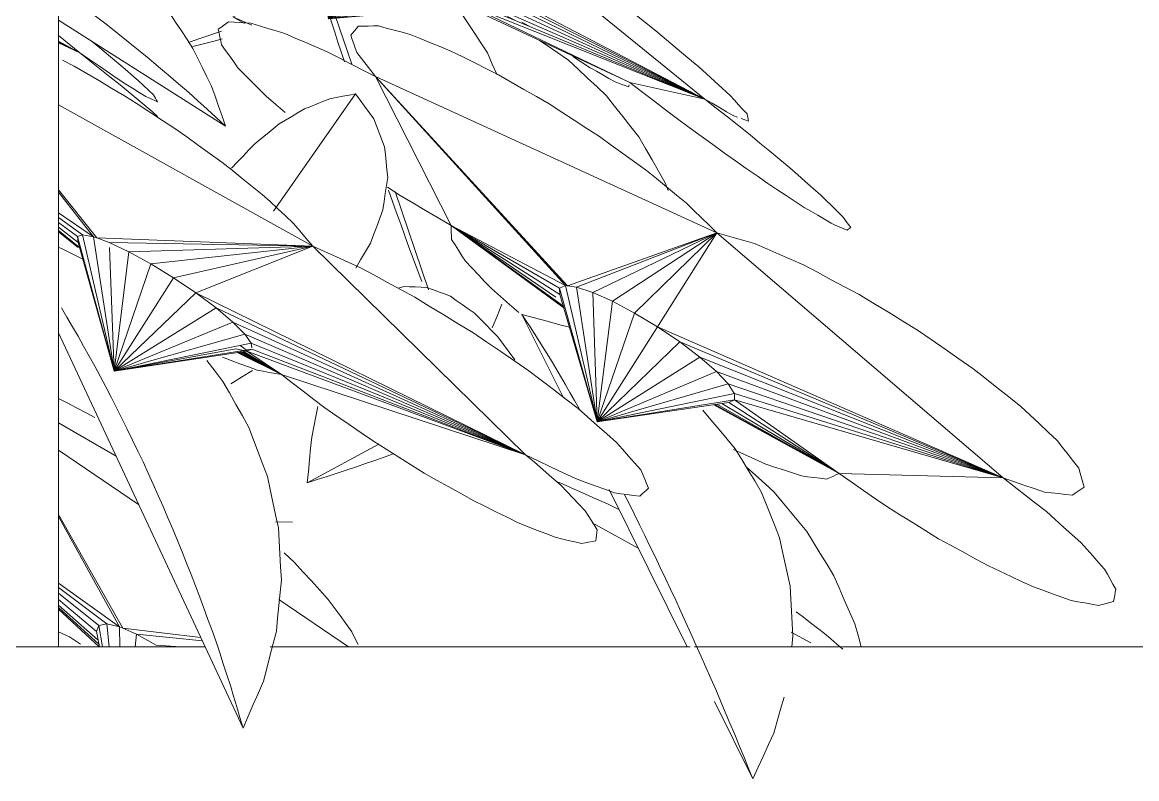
# Model space of a CAD drawing. Header units: metres. Extents: x 13.9 to 26.7, y -0.2 to 3.2.
# Drawn here: x 17.5654 to 17.6557, y 2.6321 to 2.6933 of the extents above; entities that cross this region are included whole.
import ezdxf

# ---------------------------------------------------------------- set-up
doc = ezdxf.new("R2010")
doc.units = ezdxf.units.M
for name, color, linetype, lineweight in [('Importações nas famílias', 10, 'Continuous', 5), ('Quadro estrutural', 7, 'Continuous', 5), ('Vegetação', 7, 'Continuous', 5)]:
    doc.layers.add(name, color=color, linetype=linetype, lineweight=lineweight)

# ---------------------------------------------------------------- blocks, each defined once
blk = doc.blocks.new('Tram - Tram-3151187-Corte 1')
at = {"layer": 'Quadro estrutural', "color": 10}
for p, q in [((17.580244, 2.642776), (17.568386, 2.642776)), ((17.619508, 2.642776), (17.58551, 2.642776)), ((18.025529, 2.642776), (17.61987, 2.642776))]:
    blk.add_line(p, q, dxfattribs=at)
blk = doc.blocks.new('Planta_pergolado_12200 - plantas pergolado_skp_Component_17-V1989-Corte 1')
at = {"layer": 'Importações nas famílias'}
for p, q in [((17.568386, 2.692283), (17.570103, 2.690874)), ((17.570103, 2.690874), (17.568386, 2.69181)), ((17.568386, 2.691784), (17.570103, 2.690874)), ((17.568386, 2.691755), (17.570103, 2.690874)), ((17.570103, 2.690874), (17.568386, 2.691725)), ((17.570103, 2.690874), (17.568386, 2.691699)), ((17.568386, 2.691679), (17.570103, 2.690874)), ((17.568386, 2.691669), (17.570103, 2.690874)), ((17.571032, 2.69183), (17.571735, 2.691265)), ((17.575951, 2.686113), (17.57639, 2.685721))]:
    blk.add_line(p, q, dxfattribs=at)
at = {"layer": 'Importações nas famílias', "flags": 128}
for points in [[(17.571735, 2.691265), (17.572416, 2.69069), (17.573098, 2.690115), (17.57378, 2.68954), (17.574461, 2.688965)], [(17.570103, 2.690874), (17.570917, 2.690223), (17.57173, 2.689572), (17.572543, 2.688922), (17.573357, 2.688271)], [(17.573289, 2.688684), (17.572493, 2.689231), (17.571696, 2.689779), (17.5709, 2.690326), (17.570103, 2.690874)], [(17.575451, 2.687322), (17.57491, 2.687663), (17.57437, 2.688003), (17.57383, 2.688343), (17.573289, 2.688684)], [(17.574461, 2.688965), (17.574862, 2.688591), (17.575262, 2.688217), (17.575662, 2.687843), (17.576063, 2.687469)], [(17.573357, 2.688271), (17.574005, 2.687731), (17.574654, 2.687192), (17.575302, 2.686652), (17.575951, 2.686113)], [(17.576402, 2.686906), (17.576164, 2.68701), (17.575926, 2.687114), (17.575688, 2.687218), (17.575451, 2.687322)], [(17.576063, 2.687469), (17.576148, 2.687328), (17.576232, 2.687187), (17.576317, 2.687047), (17.576402, 2.686906)]]:
    blk.add_lwpolyline(points, dxfattribs=at)
blk = doc.blocks.new('Planta_pergolado_12200 - plantas pergolado_skp_Component_16-V1990-Corte 1')
blk.add_blockref('Planta_pergolado_12200 - plantas pergolado_skp_Component_17-V1989-Corte 1', (0, 0))
blk = doc.blocks.new('Planta_pergolado_12200 - plantas pergolado_skp_Component_12-V2011-Corte 1')
at = {"layer": 'Importações nas famílias'}
for p, q in [((17.568607, 2.726008), (17.568832, 2.72522)), ((17.56964, 2.722029), (17.569772, 2.721202))]:
    blk.add_line(p, q, dxfattribs=at)
blk = doc.blocks.new('Planta_pergolado_12200 - plantas pergolado_skp_Component_12-V2012-Corte 1')
at = {"layer": 'Importações nas famílias'}
blk.add_line((17.581584, 2.692618), (17.578867, 2.691705), dxfattribs=at)
at = {"layer": 'Importações nas famílias', "flags": 128}
for points in [[(17.585275, 2.705371), (17.5859, 2.705496), (17.586525, 2.70562), (17.58715, 2.705745)], [(17.582904, 2.704231), (17.583497, 2.704516), (17.584089, 2.704801), (17.584682, 2.705086), (17.585275, 2.705371)], [(17.580717, 2.702476), (17.581263, 2.702915), (17.58181, 2.703354), (17.582357, 2.703793), (17.582904, 2.704231)], [(17.578765, 2.700147), (17.579253, 2.700729), (17.579741, 2.701311), (17.580229, 2.701894), (17.580717, 2.702476)], [(17.577096, 2.697298), (17.577513, 2.69801), (17.577931, 2.698722), (17.578348, 2.699435), (17.578765, 2.700147)], [(17.576421, 2.695647), (17.576758, 2.696473), (17.577096, 2.697298)], [(17.581636, 2.691993), (17.580979, 2.691829), (17.580113, 2.691613), (17.579247, 2.691397)]]:
    blk.add_lwpolyline(points, dxfattribs=at)
blk = doc.blocks.new('Planta_pergolado_12200 - plantas pergolado_skp_Component_12-V2013-Corte 1')
at = {"layer": 'Importações nas famílias'}
for p, q in [((17.587747, 2.702772), (17.588584, 2.702475)), ((17.589484, 2.697674), (17.588, 2.70203)), ((17.590008, 2.694879), (17.58981, 2.69551)), ((17.592114, 2.689955), (17.590773, 2.693889)), ((17.595413, 2.678831), (17.595092, 2.679739)), ((17.598336, 2.671689), (17.595625, 2.679648))]:
    blk.add_line(p, q, dxfattribs=at)
at = {"layer": 'Importações nas famílias', "flags": 128}
for points in [[(17.588, 2.70181), (17.587886, 2.702242), (17.587747, 2.702772)], [(17.588304, 2.700653), (17.588165, 2.701182), (17.588026, 2.701712)], [(17.588994, 2.698223), (17.588821, 2.69883), (17.588649, 2.699438), (17.588476, 2.700045), (17.588304, 2.700653)], [(17.58981, 2.69551), (17.589606, 2.696188), (17.589402, 2.696866), (17.589198, 2.697545), (17.588994, 2.698223)], [(17.600948, 2.694151), (17.601486, 2.693329), (17.602024, 2.692506), (17.602562, 2.691684), (17.6031, 2.690862)], [(17.590742, 2.692543), (17.590509, 2.693284), (17.590315, 2.693902)], [(17.591521, 2.690152), (17.591261, 2.690949), (17.591001, 2.691746), (17.590742, 2.692543)], [(17.6031, 2.690862), (17.603493, 2.689961), (17.603878, 2.68908)], [(17.596751, 2.675134), (17.596417, 2.676058), (17.596082, 2.676982), (17.595747, 2.677907), (17.595413, 2.678831)], [(17.597785, 2.67234), (17.59744, 2.673271), (17.597096, 2.674202), (17.596751, 2.675134)], [(17.604276, 2.670511), (17.603883, 2.669554), (17.603489, 2.668597)]]:
    blk.add_lwpolyline(points, dxfattribs=at)
blk = doc.blocks.new('Planta_pergolado_12200 - plantas pergolado_skp_Component_12-V2014-Corte 1')
at = {"layer": 'Importações nas famílias'}
for p, q in [((17.583437, 2.69324), (17.58248, 2.693792)), ((17.617485, 2.680351), (17.617731, 2.679718))]:
    blk.add_line(p, q, dxfattribs=at)
at = {"layer": 'Importações nas famílias', "flags": 128}
for points in [[(17.586325, 2.695208), (17.587329, 2.695404), (17.588333, 2.695599), (17.589337, 2.695795)], [(17.58248, 2.693792), (17.583441, 2.694146), (17.584402, 2.6945), (17.585364, 2.694854), (17.586325, 2.695208)], [(17.584018, 2.69312), (17.583342, 2.693415), (17.58248, 2.693792)], [(17.607328, 2.69187), (17.60794, 2.691452), (17.608803, 2.690861), (17.609666, 2.690271)], [(17.609666, 2.690271), (17.610435, 2.68955), (17.611204, 2.68883), (17.611973, 2.68811), (17.612742, 2.687389)], [(17.612742, 2.687389), (17.613399, 2.686556), (17.614056, 2.685723), (17.614712, 2.68489), (17.615369, 2.684057)], [(17.615369, 2.684057), (17.615898, 2.683131), (17.616427, 2.682204), (17.616956, 2.681278), (17.617485, 2.680351)]]:
    blk.add_lwpolyline(points, dxfattribs=at)
blk = doc.blocks.new('Planta_pergolado_12200 - plantas pergolado_skp_Component_12-V2015-Corte 1')
at = {"layer": 'Importações nas famílias'}
blk.add_line((17.568386, 2.71675), (17.572851, 2.72131), dxfattribs=at)
at = {"layer": 'Importações nas famílias', "flags": 128}
for points in [[(17.570132, 2.721008), (17.570811, 2.721083), (17.571491, 2.721159), (17.572171, 2.721235), (17.572851, 2.72131)], [(17.572851, 2.72131), (17.573012, 2.720779), (17.573172, 2.720247), (17.573332, 2.719716), (17.573493, 2.719185)], [(17.568771, 2.72065), (17.569451, 2.720829), (17.570132, 2.721008)], [(17.573493, 2.719185), (17.573499, 2.718599), (17.573506, 2.718013), (17.573512, 2.717427), (17.573519, 2.716841)], [(17.573519, 2.716841), (17.573371, 2.716215), (17.573224, 2.715588), (17.573076, 2.714961), (17.572928, 2.714335)], [(17.572928, 2.714335), (17.57263, 2.713682), (17.572332, 2.713029), (17.572034, 2.712377), (17.571736, 2.711724)], [(17.571736, 2.711724), (17.571294, 2.711061), (17.570852, 2.710397), (17.57041, 2.709734), (17.569969, 2.70907)], [(17.569969, 2.70907), (17.569393, 2.708412), (17.568818, 2.707753)]]:
    blk.add_lwpolyline(points, dxfattribs=at)
blk = doc.blocks.new('Planta_pergolado_12200 - plantas pergolado_skp_Component_17-V2016-Corte 1')
at = {"layer": 'Importações nas famílias'}
for p, q in [((17.568867, 2.725233), (17.569533, 2.72481)), ((17.570983, 2.721064), (17.570239, 2.721668)), ((17.574603, 2.718157), (17.573659, 2.718892)), ((17.594874, 2.708185), (17.578522, 2.718844)), ((17.588219, 2.704796), (17.577819, 2.7168)), ((17.577825, 2.716818), (17.588318, 2.704759)), ((17.588318, 2.704759), (17.594874, 2.708185)), ((17.588711, 2.704613), (17.594874, 2.708185)), ((17.58962, 2.704094), (17.594874, 2.708185)), ((17.590886, 2.703276), (17.594874, 2.708185)), ((17.592422, 2.702214), (17.594874, 2.708185)), ((17.594123, 2.70098), (17.594874, 2.708185)), ((17.594874, 2.708185), (17.620696, 2.687125)), ((17.588, 2.704961), (17.58818, 2.704632)), ((17.58818, 2.704632), (17.588219, 2.704796)), ((17.588595, 2.704132), (17.588216, 2.704796)), ((17.590243, 2.693621), (17.588219, 2.704796)), ((17.590173, 2.693998), (17.58818, 2.704632)), ((17.588595, 2.704132), (17.58818, 2.704632)), ((17.588318, 2.704759), (17.588711, 2.704613)), ((17.590184, 2.693998), (17.588595, 2.704132)), ((17.590243, 2.693621), (17.588711, 2.704613)), ((17.588711, 2.704613), (17.58962, 2.704094)), ((17.590243, 2.693621), (17.58962, 2.704094)), ((17.58962, 2.704094), (17.590886, 2.703276)), ((17.590243, 2.693621), (17.590886, 2.703276)), ((17.590886, 2.703276), (17.592422, 2.702214)), ((17.590243, 2.693621), (17.592422, 2.702214)), ((17.592422, 2.702214), (17.594123, 2.70098)), ((17.590243, 2.693621), (17.594123, 2.70098)), ((17.620696, 2.687125), (17.594123, 2.70098)), ((17.595874, 2.699658), (17.594123, 2.70098)), ((17.590243, 2.693621), (17.595874, 2.699658)), ((17.597555, 2.698339), (17.595874, 2.699658)), ((17.595874, 2.699658), (17.620696, 2.687125)), ((17.590243, 2.693621), (17.597555, 2.698339)), ((17.599052, 2.697113), (17.597555, 2.698339)), ((17.597555, 2.698339), (17.620696, 2.687125)), ((17.590243, 2.693621), (17.599052, 2.697113)), ((17.620696, 2.687125), (17.599052, 2.697113)), ((17.600262, 2.696062), (17.599052, 2.697113)), ((17.590243, 2.693621), (17.600262, 2.696062)), ((17.620696, 2.687125), (17.600262, 2.696062)), ((17.600934, 2.695421), (17.600262, 2.696062)), ((17.601103, 2.69526), (17.590243, 2.693621)), ((17.601103, 2.69526), (17.601518, 2.694759)), ((17.601103, 2.69526), (17.620696, 2.687125)), ((17.590243, 2.693621), (17.601518, 2.694759)), ((17.590243, 2.693621), (17.601479, 2.694595)), ((17.601518, 2.694759), (17.601479, 2.694595)), ((17.614618, 2.688474), (17.601479, 2.694595)), ((17.601518, 2.694759), (17.614618, 2.688474)), ((17.601518, 2.694759), (17.620696, 2.687125)), ((17.603607, 2.69422), (17.602834, 2.694623)), ((17.605317, 2.69351), (17.604734, 2.693826)), ((17.606488, 2.693024), (17.605874, 2.693367)), ((17.614618, 2.688474), (17.620696, 2.687125)), ((17.623352, 2.685659), (17.623058, 2.685762))]:
    blk.add_line(p, q, dxfattribs=at)
at = {"layer": 'Importações nas famílias', "flags": 128}
for points in [[(17.568996, 2.726626), (17.56917, 2.726601), (17.569343, 2.726576), (17.569516, 2.726552), (17.56969, 2.726527)], [(17.569315, 2.725957), (17.569235, 2.726125), (17.569156, 2.726292), (17.569076, 2.726459), (17.568996, 2.726626)], [(17.56969, 2.726527), (17.570104, 2.726312), (17.570519, 2.726097), (17.570934, 2.725882)], [(17.570625, 2.724568), (17.570298, 2.724915), (17.56997, 2.725263), (17.569643, 2.72561), (17.569315, 2.725957)], [(17.569533, 2.72481), (17.570359, 2.724245), (17.571185, 2.72368), (17.572011, 2.723115)], [(17.572284, 2.723055), (17.571731, 2.723559), (17.571178, 2.724063), (17.570625, 2.724568)], [(17.570239, 2.721668), (17.569532, 2.722274), (17.568825, 2.722879)], [(17.57888, 2.720647), (17.579794, 2.719996), (17.580708, 2.719344)], [(17.580708, 2.719344), (17.581676, 2.718625), (17.582643, 2.717906), (17.583611, 2.717187), (17.584578, 2.716468)], [(17.58035, 2.71377), (17.579379, 2.714496), (17.578409, 2.715223), (17.577438, 2.71595)], [(17.584578, 2.716468), (17.585534, 2.71573), (17.586489, 2.714992), (17.587444, 2.714255), (17.5884, 2.713517)], [(17.5884, 2.713517), (17.589278, 2.71281), (17.590155, 2.712104), (17.591033, 2.711398), (17.591911, 2.710692)], [(17.591911, 2.710692), (17.592652, 2.710065), (17.593392, 2.709438), (17.594133, 2.708812), (17.594874, 2.708185)], [(17.594874, 2.708185), (17.595382, 2.707912), (17.59589, 2.707638), (17.596399, 2.707364), (17.596907, 2.707091)], [(17.596907, 2.707091), (17.597678, 2.706599), (17.598449, 2.706107), (17.59922, 2.705615), (17.599991, 2.705122)], [(17.599991, 2.705122), (17.600959, 2.704454), (17.601927, 2.703785), (17.602894, 2.703117), (17.603862, 2.702448)], [(17.603862, 2.702448), (17.604944, 2.70166), (17.606026, 2.700872), (17.607108, 2.700085), (17.60819, 2.699297)], [(17.60819, 2.699297), (17.609293, 2.698457), (17.610397, 2.697617), (17.6115, 2.696777), (17.612604, 2.695937)], [(17.612604, 2.695937), (17.613634, 2.695117), (17.614665, 2.694297), (17.615696, 2.693477), (17.616727, 2.692657)], [(17.616727, 2.692657), (17.617597, 2.691927), (17.618467, 2.691196), (17.619337, 2.690466), (17.620207, 2.689736)], [(17.611425, 2.689667), (17.610723, 2.69012), (17.610021, 2.690574)], [(17.613442, 2.688517), (17.612937, 2.688804), (17.612433, 2.689092), (17.611929, 2.689379), (17.611425, 2.689667)], [(17.620207, 2.689736), (17.620842, 2.689158), (17.621477, 2.68858), (17.622112, 2.688002), (17.622747, 2.687424)], [(17.614531, 2.68811), (17.614259, 2.688212), (17.613986, 2.688313), (17.613714, 2.688415), (17.613442, 2.688517)], [(17.614574, 2.688292), (17.614553, 2.688201), (17.614531, 2.68811)], [(17.618491, 2.685528), (17.617523, 2.686265), (17.616554, 2.687001), (17.615586, 2.687737), (17.614618, 2.688474)], [(17.620696, 2.687125), (17.621612, 2.6864), (17.622529, 2.685675), (17.623445, 2.68495), (17.624361, 2.684225)], [(17.623058, 2.685762), (17.622467, 2.686103), (17.621877, 2.686443), (17.621286, 2.686784), (17.620696, 2.687125)], [(17.622747, 2.687424), (17.623092, 2.687048), (17.623438, 2.686671), (17.623783, 2.686295), (17.624129, 2.685919)], [(17.624129, 2.685919), (17.624156, 2.685776), (17.624182, 2.685634), (17.624209, 2.685491), (17.624236, 2.685348)], [(17.622307, 2.682738), (17.621353, 2.683435), (17.620399, 2.684133), (17.619445, 2.684831), (17.618491, 2.685528)], [(17.624236, 2.685348), (17.623941, 2.685452), (17.623647, 2.685555)], [(17.624361, 2.684225), (17.625164, 2.683561), (17.625966, 2.682897), (17.626768, 2.682233), (17.62757, 2.681569)], [(17.625806, 2.680292), (17.624931, 2.680903), (17.624056, 2.681515), (17.623181, 2.682126), (17.622307, 2.682738)], [(17.62757, 2.681569), (17.628203, 2.681012), (17.628837, 2.680454), (17.62947, 2.679896), (17.630103, 2.679338)], [(17.628749, 2.678358), (17.628013, 2.678841), (17.627277, 2.679325), (17.626542, 2.679809), (17.625806, 2.680292)], [(17.630103, 2.679338), (17.630525, 2.678924), (17.630946, 2.678511), (17.631367, 2.678097), (17.631788, 2.677683)], [(17.630937, 2.677067), (17.63039, 2.67739), (17.629843, 2.677713), (17.629296, 2.678035), (17.628749, 2.678358)], [(17.63222, 2.676508), (17.631899, 2.676648), (17.631578, 2.676788), (17.631258, 2.676927), (17.630937, 2.677067)], [(17.631788, 2.677683), (17.631969, 2.677442), (17.632149, 2.677201), (17.63233, 2.676959), (17.63251, 2.676718)], [(17.63251, 2.676718), (17.632438, 2.676665), (17.632365, 2.676613), (17.632292, 2.67656), (17.63222, 2.676508)]]:
    blk.add_lwpolyline(points, dxfattribs=at)
blk = doc.blocks.new('Planta_pergolado_12200 - plantas pergolado_skp_Component_16-V2017-Corte 1')
for name in ['Planta_pergolado_12200 - plantas pergolado_skp_Component_17-V2016-Corte 1', 'Planta_pergolado_12200 - plantas pergolado_skp_Component_12-V2011-Corte 1', 'Planta_pergolado_12200 - plantas pergolado_skp_Component_12-V2015-Corte 1', 'Planta_pergolado_12200 - plantas pergolado_skp_Component_12-V2012-Corte 1', 'Planta_pergolado_12200 - plantas pergolado_skp_Component_12-V2013-Corte 1', 'Planta_pergolado_12200 - plantas pergolado_skp_Component_12-V2014-Corte 1']:
    blk.add_blockref(name, (0, 0))
blk = doc.blocks.new('Planta_pergolado_12200 - plantas pergolado_skp_-3067464-Corte 1')
for name in ['Planta_pergolado_12200 - plantas pergolado_skp_Component_16-V2017-Corte 1', 'Planta_pergolado_12200 - plantas pergolado_skp_Component_16-V1990-Corte 1']:
    blk.add_blockref(name, (0, 0))
blk = doc.blocks.new('Planta_pergolado_12200 - plantas pergolado_skp_-3067465-Corte 1')
blk.add_blockref('Planta_pergolado_12200 - plantas pergolado_skp_-3067464-Corte 1', (0, 0))
blk = doc.blocks.new('Planta_pergolado_12200 - plantas pergolado_skp_Component_12-V2410-Corte 1')
at = {"layer": 'Importações nas famílias'}
for p, q in [((17.568386, 2.643978), (17.569279, 2.643564)), ((17.569279, 2.643564), (17.570168, 2.64298))]:
    blk.add_line(p, q, dxfattribs=at)
blk = doc.blocks.new('Planta_pergolado_12200 - plantas pergolado_skp_Component_17-V2411-Corte 1')
at = {"layer": 'Importações nas famílias'}
for p, q in [((17.574867, 2.654296), (17.568386, 2.658694)), ((17.568386, 2.653488), (17.573596, 2.644266)), ((17.573321, 2.644385), (17.568386, 2.653307)), ((17.586644, 2.65037), (17.587481, 2.649585)), ((17.568386, 2.64793), (17.573321, 2.644385)), ((17.568386, 2.647563), (17.572285, 2.644624)), ((17.571648, 2.644492), (17.568386, 2.647098)), ((17.571456, 2.644), (17.568386, 2.6466)), ((17.571595, 2.643292), (17.568386, 2.646149)), ((17.591845, 2.642776), (17.586227, 2.646588)), ((17.571659, 2.642965), (17.568386, 2.645945)), ((17.57166, 2.642776), (17.568386, 2.645801)), ((17.571456, 2.644), (17.571648, 2.644492)), ((17.571648, 2.644492), (17.572285, 2.644624)), ((17.571941, 2.642776), (17.571648, 2.644492)), ((17.572492, 2.642776), (17.572285, 2.644624)), ((17.572285, 2.644624), (17.573321, 2.644385)), ((17.573354, 2.642776), (17.573321, 2.644385)), ((17.573321, 2.644385), (17.573596, 2.644266)), ((17.571696, 2.642776), (17.571456, 2.644)), ((17.573596, 2.644266), (17.574687, 2.643793)), ((17.573596, 2.644266), (17.579903, 2.643506)), ((17.574576, 2.642776), (17.574687, 2.643793)), ((17.574687, 2.643793), (17.57629, 2.642888)), ((17.574687, 2.643793), (17.580023, 2.643249)), ((17.57629, 2.642888), (17.578216, 2.642776))]:
    blk.add_line(p, q, dxfattribs=at)
at = {"layer": 'Importações nas famílias', "flags": 128}
for points in [[(17.587481, 2.649585), (17.588163, 2.648841), (17.588846, 2.648096), (17.589528, 2.647351), (17.59021, 2.646607)], [(17.59021, 2.646607), (17.59069, 2.645953), (17.591171, 2.645299), (17.591651, 2.644644), (17.592132, 2.64399)], [(17.592132, 2.64399), (17.592378, 2.643471), (17.592624, 2.642952)]]:
    blk.add_lwpolyline(points, dxfattribs=at)
blk = doc.blocks.new('Planta_pergolado_12200 - plantas pergolado_skp_Component_16-V2412-Corte 1')
for name in ['Planta_pergolado_12200 - plantas pergolado_skp_Component_17-V2411-Corte 1', 'Planta_pergolado_12200 - plantas pergolado_skp_Component_12-V2410-Corte 1']:
    blk.add_blockref(name, (0, 0))
blk = doc.blocks.new('Planta_pergolado_12200 - plantas pergolado_skp_-3067418-Corte 1')
at = {"layer": 'Importações nas famílias'}
blk.add_line((17.585947, 2.652898), (17.587325, 2.652865), dxfattribs=at)
blk.add_blockref('Planta_pergolado_12200 - plantas pergolado_skp_Component_16-V2412-Corte 1', (0, 0))
blk = doc.blocks.new('Planta_pergolado_12200 - plantas pergolado_skp_Component_12-V2509-Corte 1')
at = {"layer": 'Importações nas famílias'}
for p, q in [((17.568395, 2.675095), (17.56863, 2.675017)), ((17.583319, 2.636187), (17.568386, 2.668184))]:
    blk.add_line(p, q, dxfattribs=at)
at = {"layer": 'Importações nas famílias', "flags": 128}
for points in [[(17.56863, 2.675017), (17.569586, 2.674535), (17.57034, 2.674155)], [(17.569963, 2.667926), (17.569511, 2.668688), (17.569059, 2.669451), (17.568607, 2.670213)], [(17.571757, 2.664678), (17.571309, 2.66549), (17.57086, 2.666302), (17.570412, 2.667114), (17.569963, 2.667926)], [(17.580379, 2.665952), (17.581036, 2.665105), (17.581693, 2.664258)], [(17.573516, 2.661269), (17.573076, 2.662121), (17.572636, 2.662973), (17.572197, 2.663825), (17.571757, 2.664678)], [(17.581693, 2.664258), (17.582216, 2.663326), (17.582739, 2.662394), (17.583262, 2.661462), (17.583785, 2.66053)], [(17.575221, 2.657736), (17.574794, 2.658619), (17.574368, 2.659502), (17.573942, 2.660385), (17.573516, 2.661269)], [(17.583785, 2.66053), (17.584161, 2.659534), (17.584538, 2.658539), (17.584915, 2.657543), (17.585291, 2.656548)], [(17.576852, 2.654119), (17.576444, 2.655023), (17.576036, 2.655928), (17.575629, 2.656832), (17.575221, 2.657736)], [(17.585291, 2.656548), (17.585512, 2.655512), (17.585734, 2.654476), (17.585955, 2.653441), (17.586176, 2.652405)], [(17.578393, 2.650458), (17.578008, 2.651374), (17.577623, 2.652289), (17.577237, 2.653204), (17.576852, 2.654119)], [(17.586176, 2.652405), (17.586237, 2.651354), (17.586298, 2.650303), (17.586359, 2.649251), (17.58642, 2.6482)], [(17.579825, 2.646794), (17.579467, 2.64771), (17.579109, 2.648626), (17.578751, 2.649542), (17.578393, 2.650458)], [(17.58642, 2.6482), (17.586319, 2.647158), (17.586218, 2.646115), (17.586117, 2.645073), (17.586016, 2.644031)], [(17.581133, 2.643168), (17.580806, 2.644074), (17.580479, 2.644981), (17.580152, 2.645888), (17.579825, 2.646794)], [(17.586016, 2.644031), (17.585756, 2.643022), (17.585495, 2.642013), (17.585235, 2.641004), (17.584974, 2.639995)], [(17.582302, 2.639619), (17.582009, 2.640506), (17.581717, 2.641393), (17.581425, 2.64228), (17.581133, 2.643168)], [(17.584974, 2.639995), (17.58456, 2.639043), (17.584146, 2.638091), (17.583733, 2.637139), (17.583319, 2.636187)], [(17.583319, 2.636187), (17.583064, 2.637045), (17.58281, 2.637903), (17.582556, 2.638761), (17.582302, 2.639619)]]:
    blk.add_lwpolyline(points, dxfattribs=at)
blk = doc.blocks.new('Planta_pergolado_12200 - plantas pergolado_skp_Component_12-V2510-Corte 1')
at = {"layer": 'Importações nas famílias'}
for p, q in [((17.571317, 2.661327), (17.570608, 2.661725)), ((17.573049, 2.658193), (17.568386, 2.660912))]:
    blk.add_line(p, q, dxfattribs=at)
at = {"layer": 'Importações nas famílias', "flags": 128}
blk.add_lwpolyline([(17.570608, 2.661725), (17.56984, 2.662127), (17.569072, 2.662528), (17.568386, 2.662886)], dxfattribs=at)
blk = doc.blocks.new('Planta_pergolado_12200 - plantas pergolado_skp_Component_17-V2511-Corte 1')
at = {"layer": 'Importações nas famílias'}
for p, q in [((17.568699, 2.690285), (17.569648, 2.68979)), ((17.588971, 2.675203), (17.568386, 2.686653)), ((17.568386, 2.679763), (17.571471, 2.675886)), ((17.571215, 2.675981), (17.568386, 2.679586)), ((17.568386, 2.677911), (17.571215, 2.675981)), ((17.568386, 2.677536), (17.570333, 2.676143)), ((17.569905, 2.675984), (17.568386, 2.677125)), ((17.569957, 2.675516), (17.568386, 2.676748)), ((17.570073, 2.675104), (17.568386, 2.676469)), ((17.569957, 2.675095), (17.568386, 2.676378)), ((17.569905, 2.675984), (17.570333, 2.676143)), ((17.572887, 2.665102), (17.569905, 2.675984)), ((17.569957, 2.675516), (17.569905, 2.675984)), ((17.572887, 2.665102), (17.570333, 2.676143)), ((17.570333, 2.676143), (17.571215, 2.675981)), ((17.572887, 2.665102), (17.571215, 2.675981)), ((17.571215, 2.675981), (17.571471, 2.675886)), ((17.572887, 2.665102), (17.569957, 2.675516)), ((17.571471, 2.675886), (17.572488, 2.675508)), ((17.571471, 2.675886), (17.588971, 2.675203)), ((17.572488, 2.675508), (17.574067, 2.674758)), ((17.572488, 2.675508), (17.588971, 2.675203)), ((17.572887, 2.665102), (17.572504, 2.675095)), ((17.574067, 2.674758), (17.588971, 2.675203)), ((17.575844, 2.673781), (17.588971, 2.675203)), ((17.577698, 2.672645), (17.588971, 2.675203)), ((17.579503, 2.671425), (17.588971, 2.675203)), ((17.588971, 2.675203), (17.606195, 2.658321)), ((17.572887, 2.665102), (17.574067, 2.674758)), ((17.574067, 2.674758), (17.575844, 2.673781)), ((17.572887, 2.665102), (17.575844, 2.673781)), ((17.575844, 2.673781), (17.577698, 2.672645)), ((17.572887, 2.665102), (17.577698, 2.672645)), ((17.577698, 2.672645), (17.579503, 2.671425)), ((17.572887, 2.665102), (17.579503, 2.671425)), ((17.606195, 2.658321), (17.579503, 2.671425)), ((17.581135, 2.670206), (17.579503, 2.671425)), ((17.572887, 2.665102), (17.581135, 2.670206)), ((17.582483, 2.669071), (17.581135, 2.670206)), ((17.581135, 2.670206), (17.606195, 2.658321)), ((17.572887, 2.665102), (17.582483, 2.669071)), ((17.583456, 2.668097), (17.582483, 2.669071)), ((17.582483, 2.669071), (17.606195, 2.658321)), ((17.572887, 2.665102), (17.583456, 2.668097)), ((17.606195, 2.658321), (17.583456, 2.668097)), ((17.583987, 2.66735), (17.583456, 2.668097)), ((17.572887, 2.665102), (17.583987, 2.66735)), ((17.583685, 2.666749), (17.583094, 2.667169)), ((17.606195, 2.658321), (17.583987, 2.66735)), ((17.584029, 2.666975), (17.583987, 2.66735)), ((17.572887, 2.665102), (17.58273, 2.666885)), ((17.58404, 2.666881), (17.572887, 2.665102)), ((17.572887, 2.665102), (17.583611, 2.666722)), ((17.583611, 2.666722), (17.58273, 2.666885)), ((17.586422, 2.664808), (17.582852, 2.666608)), ((17.586422, 2.664808), (17.582902, 2.666615)), ((17.586422, 2.664808), (17.582904, 2.666615)), ((17.586422, 2.664808), (17.582997, 2.666629)), ((17.586422, 2.664808), (17.583102, 2.666645)), ((17.586422, 2.664808), (17.583144, 2.666652)), ((17.586422, 2.664808), (17.583208, 2.666661)), ((17.586422, 2.664808), (17.58331, 2.666677)), ((17.586422, 2.664808), (17.583352, 2.666683)), ((17.58404, 2.666881), (17.583611, 2.666722)), ((17.583611, 2.666722), (17.586422, 2.664808)), ((17.583611, 2.666722), (17.606195, 2.658321)), ((17.58404, 2.666881), (17.606195, 2.658321)), ((17.586422, 2.664808), (17.606195, 2.658321))]:
    blk.add_line(p, q, dxfattribs=at)
at = {"layer": 'Importações nas famílias', "flags": 128}
for points in [[(17.569648, 2.68979), (17.570667, 2.68919), (17.571687, 2.68859), (17.572706, 2.687991), (17.573725, 2.687391)], [(17.573725, 2.687391), (17.574745, 2.686728), (17.575764, 2.686065), (17.576784, 2.685402), (17.577804, 2.684739)], [(17.577804, 2.684739), (17.578755, 2.684057), (17.579706, 2.683376), (17.580657, 2.682695), (17.581607, 2.682013)], [(17.581607, 2.682013), (17.582425, 2.68136), (17.583242, 2.680706), (17.584059, 2.680053), (17.584876, 2.6794)], [(17.584876, 2.6794), (17.585504, 2.678819), (17.586132, 2.678238), (17.58676, 2.677658), (17.587388, 2.677077)], [(17.587388, 2.677077), (17.587784, 2.676609), (17.588179, 2.67614), (17.588575, 2.675672), (17.588971, 2.675203)], [(17.588971, 2.675203), (17.589924, 2.674772), (17.590878, 2.674342), (17.591831, 2.673911), (17.592785, 2.673481)], [(17.592785, 2.673481), (17.593895, 2.672881), (17.595005, 2.672282), (17.596115, 2.671683), (17.597225, 2.671084)], [(17.597225, 2.671084), (17.598396, 2.670367), (17.599568, 2.66965), (17.60074, 2.668933), (17.601912, 2.668216)], [(17.601912, 2.668216), (17.603045, 2.667443), (17.604178, 2.66667), (17.605312, 2.665897), (17.606445, 2.665124)], [(17.584468, 2.665168), (17.583762, 2.66543), (17.583055, 2.665691), (17.582349, 2.665953), (17.581643, 2.666215)], [(17.586422, 2.664808), (17.585933, 2.664898), (17.585445, 2.664988), (17.584956, 2.665078), (17.584468, 2.665168)], [(17.606445, 2.665124), (17.607443, 2.66436), (17.608441, 2.663597), (17.609439, 2.662834), (17.610437, 2.66207)], [(17.589934, 2.662127), (17.589056, 2.662797), (17.588178, 2.663467), (17.5873, 2.664138), (17.586422, 2.664808)], [(17.59388, 2.659409), (17.592893, 2.660088), (17.591907, 2.660768), (17.59092, 2.661448), (17.589934, 2.662127)], [(17.610437, 2.66207), (17.611214, 2.661382), (17.611992, 2.660694), (17.612769, 2.660006), (17.613547, 2.659317)], [(17.597992, 2.656837), (17.596964, 2.65748), (17.595936, 2.658123), (17.594908, 2.658766), (17.59388, 2.659409)], [(17.613547, 2.659317), (17.614037, 2.658763), (17.614528, 2.658208), (17.615018, 2.657654), (17.615509, 2.6571)], [(17.606195, 2.658321), (17.606904, 2.657706), (17.607614, 2.657091), (17.608323, 2.656477), (17.609033, 2.655862)], [(17.610228, 2.656384), (17.60922, 2.656868), (17.608211, 2.657353), (17.607203, 2.657837), (17.606195, 2.658321)], [(17.615509, 2.6571), (17.61567, 2.656726), (17.615832, 2.656353), (17.615993, 2.65598), (17.616155, 2.655607)], [(17.601989, 2.654587), (17.60099, 2.65515), (17.59999, 2.655712), (17.598991, 2.656274), (17.597992, 2.656837)], [(17.613397, 2.655233), (17.612604, 2.655521), (17.611812, 2.655808), (17.61102, 2.656096), (17.610228, 2.656384)], [(17.609033, 2.655862), (17.609526, 2.655344), (17.610019, 2.654826), (17.610511, 2.654309), (17.611004, 2.653791)], [(17.61543, 2.654966), (17.614922, 2.655033), (17.614413, 2.6551), (17.613905, 2.655166), (17.613397, 2.655233)], [(17.616155, 2.655607), (17.615974, 2.655447), (17.615792, 2.655286), (17.615611, 2.655126), (17.61543, 2.654966)], [(17.605599, 2.652813), (17.604696, 2.653256), (17.603794, 2.6537), (17.602891, 2.654144), (17.601989, 2.654587)], [(17.611004, 2.653791), (17.611246, 2.653406), (17.611489, 2.653021), (17.611731, 2.652635), (17.611974, 2.65225)], [(17.608576, 2.651635), (17.607832, 2.65193), (17.607087, 2.652224), (17.606343, 2.652519), (17.605599, 2.652813)], [(17.610717, 2.651134), (17.610181, 2.651259), (17.609646, 2.651385), (17.609111, 2.65151), (17.608576, 2.651635)], [(17.611974, 2.65225), (17.611949, 2.652023), (17.611925, 2.651797), (17.6119, 2.65157), (17.611876, 2.651344)], [(17.611876, 2.651344), (17.611586, 2.651291), (17.611296, 2.651239), (17.611006, 2.651187), (17.610717, 2.651134)]]:
    blk.add_lwpolyline(points, dxfattribs=at)
blk = doc.blocks.new('Planta_pergolado_12200 - plantas pergolado_skp_Component_16-V2512-Corte 1')
for name in ['Planta_pergolado_12200 - plantas pergolado_skp_Component_17-V2511-Corte 1', 'Planta_pergolado_12200 - plantas pergolado_skp_Component_12-V2509-Corte 1', 'Planta_pergolado_12200 - plantas pergolado_skp_Component_12-V2510-Corte 1']:
    blk.add_blockref(name, (0, 0))
blk = doc.blocks.new('Planta_pergolado_12200 - plantas pergolado_skp_Component_12-V2530-Corte 1')
at = {"layer": 'Importações nas famílias'}
blk.add_line((17.568386, 2.693507), (17.581904, 2.684939), dxfattribs=at)
at = {"layer": 'Importações nas famílias', "flags": 128}
for points in [[(17.569834, 2.701023), (17.570538, 2.700516), (17.571241, 2.70001), (17.571945, 2.699503), (17.572649, 2.698997)], [(17.572649, 2.698997), (17.573281, 2.698416), (17.573912, 2.697834), (17.574544, 2.697253), (17.575176, 2.696672)], [(17.575176, 2.696672), (17.575729, 2.696022), (17.576282, 2.695373), (17.576835, 2.694723), (17.577388, 2.694073)], [(17.572337, 2.693112), (17.571488, 2.693754), (17.570638, 2.694397), (17.569789, 2.695039), (17.568939, 2.695682)], [(17.577388, 2.694073), (17.577856, 2.693363), (17.578324, 2.692652), (17.578792, 2.691941), (17.57926, 2.69123)], [(17.575683, 2.690423), (17.574846, 2.691095), (17.57401, 2.691767), (17.573174, 2.69244), (17.572337, 2.693112)], [(17.578897, 2.687677), (17.578093, 2.688363), (17.57729, 2.68905), (17.576486, 2.689736), (17.575683, 2.690423)], [(17.57926, 2.69123), (17.579637, 2.690466), (17.580015, 2.689702), (17.580393, 2.688938), (17.580771, 2.688174)], [(17.581904, 2.684939), (17.581153, 2.685624), (17.580401, 2.686308), (17.579649, 2.686992), (17.578897, 2.687677)], [(17.580771, 2.688174), (17.581054, 2.687366), (17.581338, 2.686557), (17.581621, 2.685748), (17.581904, 2.684939)]]:
    blk.add_lwpolyline(points, dxfattribs=at)
blk = doc.blocks.new('Planta_pergolado_12200 - plantas pergolado_skp_Component_12-V2501-Corte 1')
at = {"layer": 'Importações nas famílias'}
for p, q in [((17.589227, 2.749485), (17.589661, 2.749629)), ((17.587638, 2.736863), (17.581831, 2.733731)), ((17.588734, 2.736046), (17.588055, 2.735796))]:
    blk.add_line(p, q, dxfattribs=at)
at = {"layer": 'Importações nas famílias', "flags": 128}
for points in [[(17.589661, 2.749629), (17.590122, 2.749611), (17.590583, 2.749593), (17.591044, 2.749575), (17.591505, 2.749557)], [(17.591505, 2.749557), (17.591983, 2.749378), (17.592461, 2.749199), (17.592939, 2.749019), (17.593417, 2.74884)], [(17.593417, 2.74884), (17.593901, 2.748503), (17.594385, 2.748166), (17.594868, 2.747829), (17.595352, 2.747492)], [(17.595352, 2.747492), (17.59583, 2.747006), (17.596308, 2.746519), (17.596786, 2.746033), (17.597263, 2.745546)], [(17.597263, 2.745546), (17.597724, 2.744922), (17.598185, 2.744297), (17.598646, 2.743673)], [(17.582199, 2.737422), (17.582363, 2.738254), (17.582526, 2.739087), (17.582689, 2.739919)], [(17.581831, 2.733731), (17.581923, 2.734654), (17.582015, 2.735576), (17.582107, 2.736499), (17.582199, 2.737422)], [(17.588055, 2.735796), (17.587307, 2.735539), (17.586559, 2.735283), (17.585812, 2.735026), (17.585064, 2.73477)], [(17.585064, 2.73477), (17.584256, 2.73451), (17.583447, 2.73425), (17.582639, 2.733991), (17.581831, 2.733731)]]:
    blk.add_lwpolyline(points, dxfattribs=at)
blk = doc.blocks.new('Planta_pergolado_12200 - plantas pergolado_skp_Component_12-V2532-Corte 1')
at = {"layer": 'Importações nas famílias'}
for p, q in [((17.609249, 2.662937), (17.605892, 2.669691)), ((17.610544, 2.662002), (17.61015, 2.662719)), ((17.619267, 2.642776), (17.612944, 2.6555)), ((17.627833, 2.643662), (17.627734, 2.642776)), ((17.624582, 2.632081), (17.621472, 2.63834))]:
    blk.add_line(p, q, dxfattribs=at)
at = {"layer": 'Importações nas famílias', "flags": 128}
for points in [[(17.605892, 2.669691), (17.606919, 2.669411), (17.607945, 2.669131), (17.608972, 2.668851), (17.609747, 2.66864)], [(17.607217, 2.667665), (17.606886, 2.668172), (17.606555, 2.668678), (17.606223, 2.669185), (17.605892, 2.669691)], [(17.608641, 2.665333), (17.608285, 2.665916), (17.607929, 2.666499), (17.607573, 2.667082), (17.607217, 2.667665)], [(17.61015, 2.662719), (17.609773, 2.663372), (17.609396, 2.664026), (17.609019, 2.664679), (17.608641, 2.665333)], [(17.62053, 2.661935), (17.62119, 2.661152), (17.62185, 2.660369), (17.62251, 2.659586), (17.62317, 2.658803)], [(17.62317, 2.658803), (17.623693, 2.657933), (17.624216, 2.657064), (17.624739, 2.656194), (17.625263, 2.655325)], [(17.625263, 2.655325), (17.625636, 2.654389), (17.62601, 2.653454), (17.626384, 2.652518), (17.626758, 2.651583)], [(17.615007, 2.653494), (17.614593, 2.654312), (17.614179, 2.65513)], [(17.616677, 2.650072), (17.61626, 2.650927), (17.615842, 2.651783), (17.615425, 2.652638), (17.615007, 2.653494)], [(17.626758, 2.651583), (17.626974, 2.650603), (17.62719, 2.649624), (17.627406, 2.648644), (17.627622, 2.647664)], [(17.618342, 2.646538), (17.617926, 2.647421), (17.61751, 2.648305), (17.617094, 2.649188), (17.616677, 2.650072)], [(17.627622, 2.647664), (17.627675, 2.646664), (17.627727, 2.645663), (17.62778, 2.644662), (17.627833, 2.643662)], [(17.619983, 2.642932), (17.619573, 2.643833), (17.619162, 2.644735), (17.618752, 2.645636), (17.618342, 2.646538)], [(17.621581, 2.639294), (17.621182, 2.640203), (17.620782, 2.641113), (17.620382, 2.642022), (17.619983, 2.642932)], [(17.62312, 2.635663), (17.622735, 2.636571), (17.622351, 2.637478), (17.621966, 2.638386), (17.621581, 2.639294)], [(17.627115, 2.638695), (17.626841, 2.637723), (17.626568, 2.63675), (17.626295, 2.635778)], [(17.624582, 2.632081), (17.624217, 2.632977), (17.623851, 2.633872), (17.623486, 2.634768), (17.62312, 2.635663)], [(17.626295, 2.635778), (17.625867, 2.634853), (17.625439, 2.633929), (17.62501, 2.633005), (17.624582, 2.632081)]]:
    blk.add_lwpolyline(points, dxfattribs=at)
blk = doc.blocks.new('Planta_pergolado_12200 - plantas pergolado_skp_Component_12-V2533-Corte 1')
at = {"layer": 'Importações nas famílias'}
for p, q in [((17.609242, 2.655939), (17.608639, 2.656189)), ((17.613687, 2.653912), (17.612823, 2.654332)), ((17.615307, 2.650746), (17.611569, 2.652795)), ((17.629278, 2.643087), (17.627678, 2.643964))]:
    blk.add_line(p, q, dxfattribs=at)
at = {"layer": 'Importações nas famílias', "flags": 128}
for points in [[(17.624053, 2.657339), (17.624807, 2.65666), (17.625561, 2.655981), (17.626315, 2.655301)], [(17.612823, 2.654332), (17.611928, 2.654734), (17.611033, 2.655136), (17.610137, 2.655537), (17.609242, 2.655939)], [(17.626315, 2.655301), (17.626974, 2.654503), (17.627633, 2.653706), (17.628292, 2.652908), (17.628951, 2.65211)], [(17.628951, 2.65211), (17.629499, 2.651213), (17.630047, 2.650316), (17.630595, 2.649419), (17.631144, 2.648522)], [(17.631144, 2.648522), (17.631568, 2.647546), (17.631993, 2.64657), (17.632418, 2.645595), (17.632842, 2.644619)], [(17.630403, 2.643845), (17.62983, 2.644283), (17.629256, 2.64472), (17.628682, 2.645158), (17.628109, 2.645596)], [(17.632842, 2.644619), (17.633134, 2.643588), (17.633363, 2.642776)], [(17.631883, 2.642564), (17.63139, 2.642991), (17.630897, 2.643418), (17.630403, 2.643845)]]:
    blk.add_lwpolyline(points, dxfattribs=at)
blk = doc.blocks.new('Planta_pergolado_12200 - plantas pergolado_skp_Component_12-V2504-Corte 1')
at = {"layer": 'Importações nas famílias'}
blk.add_line((17.579096, 2.755739), (17.585742, 2.765234), dxfattribs=at)
at = {"layer": 'Importações nas famílias', "flags": 128}
for points in [[(17.583668, 2.76483), (17.584187, 2.764931), (17.584705, 2.765032), (17.585223, 2.765133), (17.585742, 2.765234)], [(17.585742, 2.765234), (17.586111, 2.764729), (17.586481, 2.764223), (17.586851, 2.763718), (17.587221, 2.763213)], [(17.581604, 2.764013), (17.58212, 2.764217), (17.582636, 2.764421), (17.583152, 2.764626), (17.583668, 2.76483)], [(17.57957, 2.762792), (17.580079, 2.763097), (17.580587, 2.763402), (17.581095, 2.763708), (17.581604, 2.764013)], [(17.577591, 2.761181), (17.578086, 2.761583), (17.578581, 2.761986), (17.579076, 2.762389), (17.57957, 2.762792)], [(17.587221, 2.763213), (17.587439, 2.762644), (17.587658, 2.762075), (17.587876, 2.761507), (17.588095, 2.760938)], [(17.575688, 2.759197), (17.576164, 2.759693), (17.57664, 2.760189), (17.577116, 2.760685), (17.577591, 2.761181)], [(17.588095, 2.760938), (17.588157, 2.760319), (17.588219, 2.7597), (17.588281, 2.759082), (17.588344, 2.758463)], [(17.588344, 2.758463), (17.588248, 2.757809), (17.588152, 2.757154), (17.588057, 2.7565), (17.587961, 2.755846)], [(17.587961, 2.755846), (17.58771, 2.755171), (17.587458, 2.754497), (17.587207, 2.753822), (17.586956, 2.753148)], [(17.586956, 2.753148), (17.586555, 2.752469), (17.586154, 2.75179), (17.585753, 2.751112)], [(17.57739, 2.742812), (17.576515, 2.742271), (17.575641, 2.741729)]]:
    blk.add_lwpolyline(points, dxfattribs=at)
blk = doc.blocks.new('Planta_pergolado_12200 - plantas pergolado_skp_Component_17-V2534-Corte 1')
at = {"layer": 'Importações nas famílias'}
for p, q in [((17.59404, 2.688944), (17.600154, 2.676887)), ((17.609411, 2.672021), (17.59404, 2.688944)), ((17.59404, 2.688944), (17.609594, 2.671997)), ((17.62167, 2.676306), (17.59404, 2.688944)), ((17.596034, 2.679319), (17.595021, 2.679989)), ((17.60897, 2.671303), (17.600154, 2.676887)), ((17.600154, 2.676887), (17.608949, 2.671816)), ((17.608639, 2.671086), (17.600154, 2.676887)), ((17.609247, 2.670353), (17.600154, 2.676887)), ((17.609284, 2.670226), (17.600154, 2.676887)), ((17.600154, 2.676887), (17.609411, 2.672021)), ((17.609594, 2.671997), (17.62167, 2.676306)), ((17.610323, 2.671903), (17.62167, 2.676306)), ((17.611625, 2.67147), (17.62167, 2.676306)), ((17.613227, 2.670752), (17.62167, 2.676306)), ((17.61502, 2.669798), (17.62167, 2.676306)), ((17.616882, 2.668673), (17.62167, 2.676306)), ((17.62167, 2.676306), (17.644861, 2.656438)), ((17.608949, 2.671816), (17.609411, 2.672021)), ((17.611986, 2.660973), (17.608949, 2.671816)), ((17.60897, 2.671303), (17.608949, 2.671816)), ((17.611986, 2.660973), (17.609411, 2.672021)), ((17.609411, 2.672021), (17.609594, 2.671997)), ((17.609594, 2.671997), (17.610323, 2.671903)), ((17.611986, 2.660973), (17.610323, 2.671903)), ((17.610323, 2.671903), (17.611625, 2.67147)), ((17.611986, 2.660973), (17.611625, 2.67147)), ((17.611625, 2.67147), (17.613227, 2.670752)), ((17.611986, 2.660973), (17.60897, 2.671303)), ((17.611986, 2.660973), (17.613227, 2.670752)), ((17.613227, 2.670752), (17.61502, 2.669798)), ((17.611986, 2.660973), (17.61502, 2.669798)), ((17.61502, 2.669798), (17.616882, 2.668673)), ((17.611986, 2.660973), (17.616882, 2.668673)), ((17.644861, 2.656438), (17.616882, 2.668673)), ((17.618686, 2.667453), (17.616882, 2.668673)), ((17.611986, 2.660973), (17.618686, 2.667453)), ((17.620309, 2.666223), (17.618686, 2.667453)), ((17.618686, 2.667453), (17.644861, 2.656438)), ((17.611986, 2.660973), (17.620309, 2.666223)), ((17.621641, 2.665064), (17.620309, 2.666223)), ((17.620309, 2.666223), (17.644861, 2.656438)), ((17.611986, 2.660973), (17.621641, 2.665064)), ((17.644861, 2.656438), (17.621641, 2.665064)), ((17.62259, 2.664057), (17.621641, 2.665064)), ((17.611986, 2.660973), (17.62259, 2.664057)), ((17.644861, 2.656438), (17.62259, 2.664057)), ((17.622991, 2.663428), (17.62259, 2.664057)), ((17.622991, 2.663428), (17.623092, 2.66327)), ((17.623092, 2.66327), (17.611986, 2.660973)), ((17.611986, 2.660973), (17.623113, 2.662757)), ((17.611986, 2.660973), (17.622651, 2.662552)), ((17.631564, 2.656798), (17.62151, 2.662383)), ((17.631564, 2.656798), (17.621666, 2.662406)), ((17.631564, 2.656798), (17.622078, 2.662467)), ((17.623113, 2.662757), (17.622651, 2.662552)), ((17.631564, 2.656798), (17.622651, 2.662552)), ((17.623092, 2.66327), (17.623113, 2.662757)), ((17.623092, 2.66327), (17.644861, 2.656438)), ((17.623113, 2.662757), (17.631564, 2.656798)), ((17.623113, 2.662757), (17.644861, 2.656438)), ((17.631564, 2.656798), (17.62142, 2.66237)), ((17.631564, 2.656798), (17.621455, 2.662375)), ((17.631564, 2.656798), (17.644861, 2.656438))]:
    blk.add_line(p, q, dxfattribs=at)
at = {"layer": 'Importações nas famílias', "flags": 128}
for points in [[(17.581315, 2.692786), (17.581518, 2.692934), (17.581722, 2.693083), (17.581925, 2.693232), (17.582128, 2.69338)], [(17.582128, 2.69338), (17.582586, 2.693351), (17.583045, 2.693321), (17.583503, 2.693291), (17.583961, 2.693262)], [(17.583961, 2.693262), (17.584643, 2.693056), (17.585325, 2.69285), (17.586007, 2.692644), (17.586689, 2.692438)], [(17.581578, 2.691519), (17.581512, 2.691836), (17.581446, 2.692152), (17.581381, 2.692469), (17.581315, 2.692786)], [(17.586689, 2.692438), (17.587549, 2.69207), (17.588408, 2.691702), (17.589268, 2.691333), (17.590127, 2.690965)], [(17.592039, 2.692293), (17.592189, 2.692477), (17.592339, 2.69266), (17.592489, 2.692844), (17.592639, 2.693027)], [(17.592516, 2.690901), (17.592397, 2.691249), (17.592278, 2.691597), (17.592158, 2.691945), (17.592039, 2.692293)], [(17.592639, 2.693027), (17.593048, 2.693033), (17.593457, 2.69304), (17.593866, 2.693046), (17.594276, 2.693052)], [(17.594276, 2.693052), (17.594916, 2.692881), (17.595557, 2.692709), (17.596197, 2.692538), (17.596838, 2.692366)], [(17.596838, 2.692366), (17.597666, 2.692029), (17.598494, 2.691691), (17.599323, 2.691354), (17.600151, 2.691017)], [(17.582898, 2.689665), (17.582568, 2.690129), (17.582238, 2.690592), (17.581908, 2.691055), (17.581578, 2.691519)], [(17.590127, 2.690965), (17.591105, 2.69046), (17.592083, 2.689955), (17.593061, 2.689449), (17.59404, 2.688944)], [(17.59404, 2.688944), (17.593659, 2.689433), (17.593278, 2.689922), (17.592897, 2.690412), (17.592516, 2.690901)], [(17.600151, 2.691017), (17.601111, 2.690536), (17.60207, 2.690056), (17.60303, 2.689576), (17.603989, 2.689095)], [(17.585186, 2.687352), (17.584614, 2.68793), (17.584042, 2.688509), (17.58347, 2.689087), (17.582898, 2.689665)], [(17.603989, 2.689095), (17.605014, 2.688505), (17.60604, 2.687914), (17.607065, 2.687323), (17.608091, 2.686733)], [(17.586735, 2.686044), (17.58596, 2.686698), (17.585186, 2.687352)], [(17.608091, 2.686733), (17.609112, 2.686072), (17.610133, 2.685412), (17.611155, 2.684751), (17.612176, 2.684091)], [(17.612176, 2.684091), (17.613124, 2.683405), (17.614071, 2.682719), (17.615019, 2.682034), (17.615967, 2.681348)], [(17.615967, 2.681348), (17.616776, 2.680685), (17.617586, 2.680021), (17.618396, 2.679357), (17.619205, 2.678693)], [(17.600154, 2.676887), (17.599124, 2.677495), (17.598094, 2.678103), (17.597064, 2.678711), (17.596034, 2.679319)], [(17.619205, 2.678693), (17.619821, 2.678096), (17.620437, 2.677499), (17.621053, 2.676903), (17.62167, 2.676306)], [(17.600201, 2.675749), (17.600189, 2.676034), (17.600178, 2.676318), (17.600166, 2.676603), (17.600154, 2.676887)], [(17.62167, 2.676306), (17.622433, 2.676083), (17.623195, 2.675861), (17.623958, 2.675639), (17.624721, 2.675416)], [(17.601315, 2.674004), (17.601036, 2.674441), (17.600758, 2.674877), (17.600479, 2.675313), (17.600201, 2.675749)], [(17.624721, 2.675416), (17.625711, 2.674987), (17.6267, 2.674557), (17.62769, 2.674127), (17.628679, 2.673698)], [(17.603419, 2.671771), (17.602893, 2.672329), (17.602367, 2.672888), (17.601841, 2.673446), (17.601315, 2.674004)], [(17.628679, 2.673698), (17.629811, 2.673098), (17.630943, 2.672498), (17.632074, 2.671897), (17.633206, 2.671297)], [(17.605634, 2.669844), (17.604896, 2.670487), (17.604157, 2.671129), (17.603419, 2.671771)], [(17.633206, 2.671297), (17.634383, 2.670578), (17.63556, 2.669859), (17.636736, 2.669139), (17.637913, 2.66842)], [(17.637913, 2.66842), (17.639035, 2.667643), (17.640157, 2.666866), (17.641278, 2.666089), (17.6424, 2.665312)], [(17.6424, 2.665312), (17.643371, 2.664543), (17.644341, 2.663775), (17.645312, 2.663007), (17.646283, 2.662238)], [(17.646283, 2.662238), (17.647019, 2.661544), (17.647756, 2.66085), (17.648492, 2.660156), (17.649229, 2.659462)], [(17.649229, 2.659462), (17.649668, 2.658901), (17.650108, 2.658341), (17.650548, 2.65778), (17.650987, 2.65722)], [(17.625629, 2.657566), (17.624741, 2.657964), (17.623853, 2.658362), (17.62302, 2.658734)], [(17.628516, 2.656606), (17.627794, 2.656846), (17.627072, 2.657086), (17.626351, 2.657326), (17.625629, 2.657566)], [(17.650987, 2.65722), (17.651092, 2.656841), (17.651197, 2.656462), (17.651303, 2.656083), (17.651408, 2.655704)], [(17.63054, 2.656344), (17.630034, 2.65641), (17.629528, 2.656475), (17.629022, 2.656541), (17.628516, 2.656606)], [(17.631564, 2.656798), (17.631308, 2.656684), (17.631052, 2.656571), (17.630796, 2.656458), (17.63054, 2.656344)], [(17.635505, 2.654073), (17.63452, 2.654754), (17.633534, 2.655436), (17.632549, 2.656117), (17.631564, 2.656798)], [(17.644861, 2.656438), (17.645733, 2.65576), (17.646605, 2.655082), (17.647477, 2.654404), (17.648349, 2.653726)], [(17.648208, 2.655296), (17.647371, 2.655582), (17.646534, 2.655867), (17.645698, 2.656153), (17.644861, 2.656438)], [(17.650454, 2.655044), (17.649892, 2.655107), (17.649331, 2.65517), (17.648769, 2.655233), (17.648208, 2.655296)], [(17.651408, 2.655704), (17.651169, 2.655539), (17.650931, 2.655374), (17.650692, 2.655209), (17.650454, 2.655044)], [(17.639631, 2.651522), (17.638599, 2.65216), (17.637568, 2.652798), (17.636536, 2.653435), (17.635505, 2.654073)], [(17.648349, 2.653726), (17.649048, 2.653097), (17.649748, 2.652468), (17.650447, 2.65184), (17.651146, 2.651211)], [(17.64366, 2.649318), (17.642653, 2.649869), (17.641645, 2.65042), (17.640638, 2.650971), (17.639631, 2.651522)], [(17.651146, 2.651211), (17.651625, 2.650674), (17.652104, 2.650137), (17.652583, 2.649601), (17.653062, 2.649064)], [(17.647318, 2.647612), (17.646403, 2.648038), (17.645489, 2.648465), (17.644574, 2.648892), (17.64366, 2.649318)], [(17.653062, 2.649064), (17.653288, 2.648656), (17.653514, 2.648248), (17.65374, 2.64784), (17.653966, 2.647432)], [(17.650355, 2.646519), (17.649596, 2.646792), (17.648836, 2.647065), (17.648077, 2.647339), (17.647318, 2.647612)], [(17.653966, 2.647432), (17.653924, 2.647181), (17.653881, 2.646929), (17.653839, 2.646678), (17.653797, 2.646426)], [(17.652565, 2.646115), (17.652012, 2.646216), (17.65146, 2.646317), (17.650908, 2.646418), (17.650355, 2.646519)], [(17.653797, 2.646426), (17.653489, 2.646348), (17.653181, 2.64627), (17.652873, 2.646193), (17.652565, 2.646115)]]:
    blk.add_lwpolyline(points, dxfattribs=at)
blk = doc.blocks.new('Planta_pergolado_12200 - plantas pergolado_skp_Component_16-V2535-Corte 1')
for name, p in [('Planta_pergolado_12200 - plantas pergolado_skp_Component_12-V2530-Corte 1', (0, 0)), ('Planta_pergolado_12200 - plantas pergolado_skp_Component_17-V2534-Corte 1', (0, 0)), ('Planta_pergolado_12200 - plantas pergolado_skp_Component_12-V2504-Corte 1', (0.006682, -0.077679)), ('Planta_pergolado_12200 - plantas pergolado_skp_Component_12-V2501-Corte 1', (0.006682, -0.077679)), ('Planta_pergolado_12200 - plantas pergolado_skp_Component_12-V2532-Corte 1', (0, 0)), ('Planta_pergolado_12200 - plantas pergolado_skp_Component_12-V2533-Corte 1', (0, 0))]:
    blk.add_blockref(name, p)
blk = doc.blocks.new('Planta_pergolado_12200 - plantas pergolado_skp_-3067420-Corte 1')
for name in ['Planta_pergolado_12200 - plantas pergolado_skp_Component_16-V2535-Corte 1', 'Planta_pergolado_12200 - plantas pergolado_skp_Component_16-V2512-Corte 1']:
    blk.add_blockref(name, (0, 0))
blk = doc.blocks.new('Planta_pergolado_12200 - plantas pergolado_skp_-3067421-Corte 1')
for name in ['Planta_pergolado_12200 - plantas pergolado_skp_-3067420-Corte 1', 'Planta_pergolado_12200 - plantas pergolado_skp_-3067418-Corte 1']:
    blk.add_blockref(name, (0, 0))
blk = doc.blocks.new('Planta_pergolado_12200 - Planta_pergolado_12200-3067476-Corte 1')
for name in ['Planta_pergolado_12200 - plantas pergolado_skp_-3067465-Corte 1', 'Planta_pergolado_12200 - plantas pergolado_skp_-3067421-Corte 1']:
    blk.add_blockref(name, (0, 0))
blk = doc.blocks.new('Tram - Tram-V4407-Corte 1')
at = {"layer": 'Quadro estrutural', "color": 10}
for p, q in [((17.580244, 2.642776), (17.568386, 2.642776)), ((17.619508, 2.642776), (17.58551, 2.642776)), ((18.025529, 2.642776), (17.61987, 2.642776))]:
    blk.add_line(p, q, dxfattribs=at)
blk = doc.blocks.new('Tram - Tram-3151188-Corte 1')
at = {"layer": 'Quadro estrutural', "lineweight": 20}
for p, q in [((16.454101, 2.642776), (16.454101, 2.782776)), ((16.354101, 2.642776), (16.454101, 2.642776))]:
    blk.add_line(p, q, dxfattribs=at)

msp = doc.modelspace()

# ---------------------------------------------------------------- block references
at = {"layer": 'Quadro estrutural', "color": 10}
for name, p in [('Tram - Tram-3151188-Corte 1', (1.114286, 0)), ('Tram - Tram-V4407-Corte 1', (0, 0)), ('Tram - Tram-3151187-Corte 1', (0, 0))]:
    msp.add_blockref(name, p, dxfattribs=at)
at = {"layer": 'Vegetação', "color": 10}
msp.add_blockref('Planta_pergolado_12200 - Planta_pergolado_12200-3067476-Corte 1', (0, 0), dxfattribs=at)

doc.saveas('drawing.dxf')
